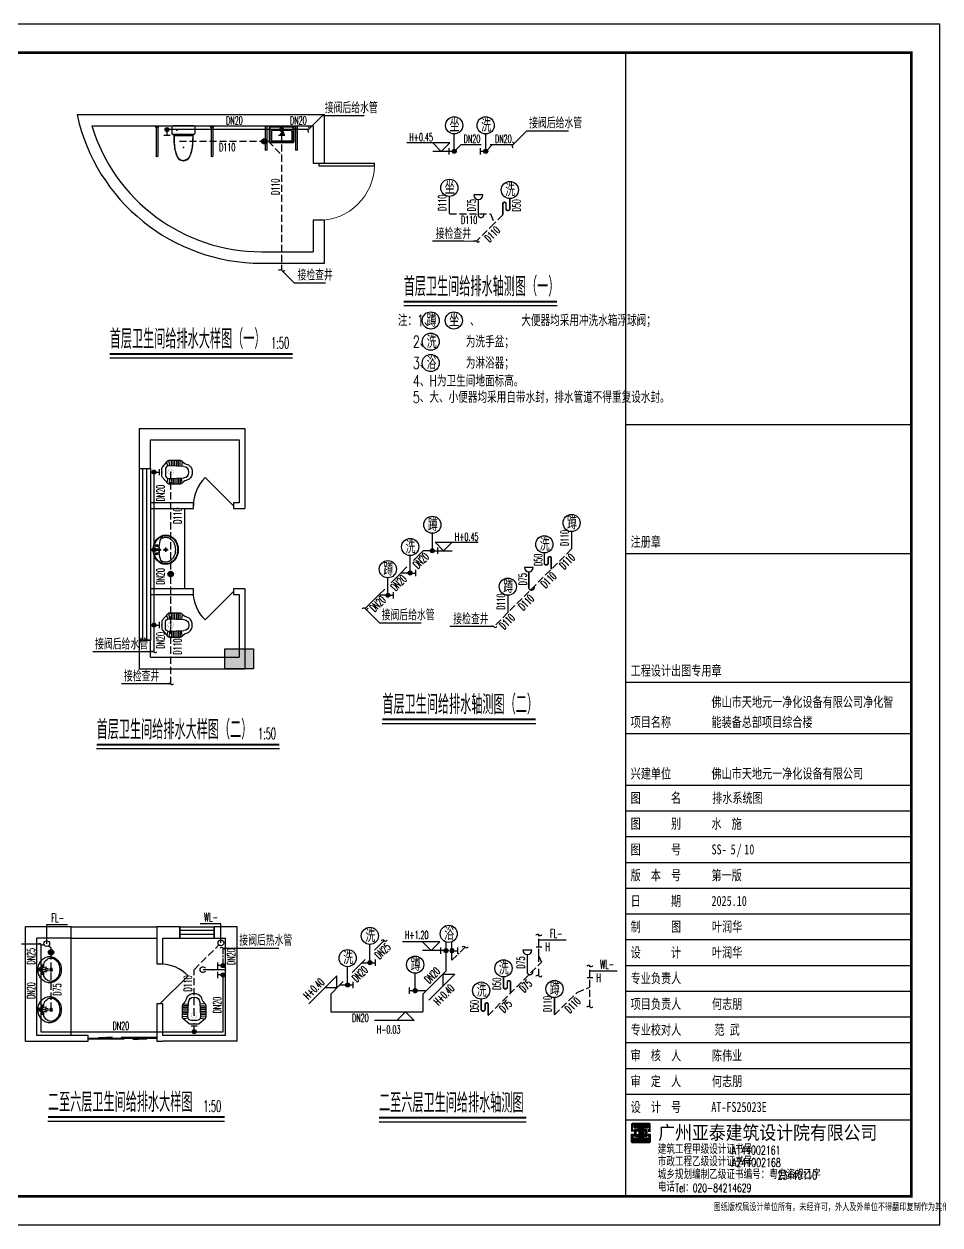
# Model space of a CAD drawing. Extents: x -1254782 to -617813, y -619975 to -323764.
# Drawn here: x -1004768 to -988756, y -395614 to -374614 of the extents above; entities that cross this region are included whole.
import ezdxf
from ezdxf.enums import TextEntityAlignment as Align

# ---------------------------------------------------------------- set-up
doc = ezdxf.new("R2010")
doc.units = 0
doc.header["$LTSCALE"] = 1000
doc.header["$MEASUREMENT"] = 0
doc.linetypes.add('CENTER', pattern=[2, 1.25, -0.25, 0.25, -0.25])
doc.linetypes.add('DASH', pattern=[0.35, 0.25, -0.1])
for name, color, linetype in [('2', 2, 'Continuous'), ('4', 4, 'Continuous'), ('9', 9, 'Continuous'), ('A_EQPM_TACC(洁具)', 8, 'Continuous'), ('A_HDWR(配件)', 1, 'Continuous'), ('DIM_ELEV', 3, 'Continuous'), ('DIM_SYMB', 3, 'Continuous'), ('EQUIP_地漏', 7, 'Continuous'), ('K+T', 252, 'Continuous'), ('LVTRY', 8, 'Continuous'), ('PIPE-废水', 5, 'DASH'), ('PIPE-污水', 5, 'DASH'), ('PIPE-给水', 1, 'Continuous'), ('PUB_TITLE', 4, 'Continuous'), ('S', 2, 'Continuous'), ('STAIR', 2, 'Continuous'), ('TWT_LEAD', 3, 'Continuous'), ('TWT_TEXT', 7, 'Continuous'), ('VALVE_给水', 7, 'Continuous'), ('VPIPE-废水', 5, 'DASH'), ('VPIPE-污水', 5, 'DASH'), ('WALL', 7, 'Continuous'), ('WINDOW', 4, 'Continuous'), ('框', 130, 'Continuous')]:
    doc.layers.add(name, color=color, linetype=linetype)
doc.styles.add('-宋体', font='simsun_0.shx', dxfattribs={"width": 0.8})
doc.styles.add('_TCH_DIM', font='SIMPLEX.shx', dxfattribs={"width": 0.8, "bigfont": 'GBCBIG.shx'})
doc.styles.add('TBC', font='simhei_0.shx', dxfattribs={"width": 0.9})
doc.styles.add('天正', font='SIMPLEX.shx', dxfattribs={"width": 0.7, "bigfont": 'HZTXT.shx'})

# ---------------------------------------------------------------- blocks, each defined once
blk = doc.blocks.new('saadbadb')
h = blk.add_hatch(color=256)
h.dxf.hatch_style = 1
h.paths.add_polyline_path([(-222370, -64738), (-221870, -64738), (-221870, -65088), (-222370, -65088)])
at = {"layer": 'WALL'}
blk.add_lwpolyline([(-222370, -64738), (-221870, -64738), (-221870, -65088), (-222370, -65088)], close=True, dxfattribs=at)
blk = doc.blocks.new('$TCHSYS$WIN2D')
for p, q in [((-0.5, 0.5), (0.5, 0.5)), ((-0.5, 0.5), (-0.5, -0.5)), ((0.5, 0.5), (0.5, -0.5)), ((0.5, 0.1667), (-0.5, 0.1667)), ((0.5, -0.1667), (-0.5, -0.1667)), ((-0.5, -0.5), (0.5, -0.5))]:
    blk.add_line(p, q)
blk = doc.blocks.new('$DorLib2D$00000114')
at = {"color": 0}
blk.add_line((0.5, 0), (-0.207, 0.707), dxfattribs=at)
blk.add_arc((0.5, 0), 1, 135, 180, dxfattribs=at)
blk = doc.blocks.new('$lvtry$00000173')
at = {"color": 0}
for p, q in [((-11, -125, 0), (-16, -50, 0)), ((2, -177, 0), (2, -260, 0)), ((12, -125, 0), (16, -50, 0)), ((-35, -219, 0), (40, -219, 0))]:
    blk.add_line(p, q, dxfattribs=at)
for centre, radius in [((-69, -62, 0), 20.6), ((-69, -62, 0), 15.6), ((2, -219, 0), 23.4), ((0, -50, 0), 15.8), ((72, -62, 0), 20.6), ((72, -62, 0), 15.6)]:
    blk.add_circle(centre, radius, dxfattribs=at)
blk.add_arc((1, -117, 0), 13.9, 215.486, 324.514, dxfattribs=at)
blk.add_ellipse((2, -219, 0), major_axis=(-259, 0), ratio=0.848663, dxfattribs=at)
for start_param, end_param in [(4.764585, 5.931457), (3.493317, 4.671733)]:
    blk.add_ellipse((2, -215, 0), major_axis=(-259, 0), ratio=0.459125, start_param=start_param, end_param=end_param, dxfattribs=at)
for points, knots in [([(-247, -219, 0), (-247, -226, 0), (-247, -233, 0), (-245, -253, 0), (-242, -264, 0), (-234, -288, 0), (-229, -299, 0), (-216, -321, 0), (-209, -331, 0), (-192, -351, 0), (-183, -360, 0), (-162, -377, 0), (-151, -385, 0), (-127, -399, 0), (-115, -405, 0), (-88, -415, 0), (-75, -419, 0), (-47, -425, 0), (-32, -427, 0), (-4, -429, 0), (11, -429, 0), (40, -426, 0), (54, -424, 0), (82, -418, 0), (96, -413, 0), (122, -403, 0), (134, -397, 0), (158, -383, 0), (169, -375, 0), (189, -357, 0), (198, -348, 0), (215, -328, 0), (222, -318, 0), (234, -296, 0), (239, -284, 0), (246, -261, 0), (248, -249, 0), (251, -225, 0), (251, -213, 0), (249, -189, 0), (246, -177, 0), (239, -154, 0), (234, -143, 0), (222, -121, 0), (215, -110, 0), (199, -90, 0), (190, -81, 0), (170, -63, 0), (159, -55, 0), (135, -41, 0), (123, -35, 0), (97, -24, 0), (83, -20, 0), (55, -13, 0), (41, -11, 0), (12, -9, 0), (-3, -9, 0), (-31, -10, 0), (-46, -12, 0), (-74, -18, 0), (-87, -22, 0), (-114, -32, 0), (-126, -38, 0), (-150, -52, 0), (-162, -60, 0), (-182, -77, 0), (-192, -86, 0), (-209, -106, 0), (-216, -116, 0), (-228, -138, 0), (-234, -149, 0), (-242, -172, 0), (-244, -184, 0), (-247, -204, 0), (-247, -211, 0), (-247, -219, 0)], [0, 0, 0, 0, 0.105369, 0.105369, 0.278747, 0.278747, 0.452125, 0.452125, 0.625504, 0.625504, 0.798882, 0.798882, 0.97226, 0.97226, 1.145639, 1.145639, 1.319017, 1.319017, 1.492395, 1.492395, 1.665774, 1.665774, 1.839152, 1.839152, 2.01253, 2.01253, 2.185909, 2.185909, 2.359287, 2.359287, 2.532665, 2.532665, 2.706044, 2.706044, 2.879422, 2.879422, 3.0528, 3.0528, 3.226179, 3.226179, 3.399557, 3.399557, 3.572935, 3.572935, 3.746313, 3.746313, 3.919692, 3.919692, 4.09307, 4.09307, 4.266448, 4.266448, 4.439827, 4.439827, 4.613205, 4.613205, 4.786583, 4.786583, 4.959962, 4.959962, 5.13334, 5.13334, 5.306718, 5.306718, 5.480097, 5.480097, 5.653475, 5.653475, 5.826853, 5.826853, 6.000232, 6.000232, 6.17361, 6.17361, 6.283185, 6.283185, 6.283185, 6.283185]), ([(-184, -131, 0), (-185, -133, 0), (-186, -135, 0), (-191, -143, 0), (-195, -149, 0), (-201, -161, 0), (-203, -168, 0), (-207, -180, 0), (-209, -187, 0), (-211, -199, 0), (-212, -205, 0), (-212, -214, 0), (-212, -216, 0), (-212, -219, 0), (-212, -225, 0), (-212, -232, 0), (-210, -246, 0), (-208, -254, 0), (-204, -266, 0), (-202, -272, 0), (-198, -281, 0), (-196, -286, 0), (-189, -298, 0), (-185, -304, 0), (-176, -316, 0), (-171, -322, 0), (-161, -332, 0), (-156, -337, 0), (-143, -347, 0), (-135, -353, 0), (-121, -362, 0), (-116, -365, 0), (-105, -370, 0), (-100, -373, 0), (-88, -378, 0), (-82, -380, 0), (-69, -384, 0), (-63, -386, 0), (-47, -389, 0), (-38, -391, 0), (-21, -393, 0), (-12, -393, 0), (7, -394, 0), (16, -393, 0), (34, -392, 0), (43, -390, 0), (59, -387, 0), (67, -385, 0), (83, -380, 0), (91, -378, 0), (106, -372, 0), (113, -368, 0), (127, -361, 0), (133, -357, 0), (146, -348, 0), (152, -343, 0), (163, -333, 0), (169, -328, 0), (178, -317, 0), (183, -312, 0), (190, -301, 0), (194, -296, 0), (200, -284, 0), (204, -277, 0), (209, -264, 0), (210, -258, 0), (213, -246, 0), (214, -241, 0), (216, -227, 0), (216, -219, 0), (215, -206, 0), (214, -200, 0), (213, -189, 0), (211, -183, 0), (206, -167, 0), (202, -156, 0), (193, -141, 0), (190, -136, 0), (187, -131, 0)], [5.740897, 5.740897, 5.740897, 5.740897, 5.780874, 5.780874, 5.896829, 5.896829, 6.012784, 6.012784, 6.128739, 6.128739, 6.240697, 6.240697, 6.283185, 6.283185, 6.283185, 6.399826, 6.399826, 6.5409, 6.5409, 6.634, 6.634, 6.7271, 6.7271, 6.852188, 6.852188, 6.977276, 6.977276, 7.077377, 7.077377, 7.229977, 7.229977, 7.317389, 7.317389, 7.404801, 7.404801, 7.497094, 7.497094, 7.589386, 7.589386, 7.712334, 7.712334, 7.835281, 7.835281, 7.958228, 7.958228, 8.081175, 8.081175, 8.194983, 8.194983, 8.30879, 8.30879, 8.422598, 8.422598, 8.537599, 8.537599, 8.6526, 8.6526, 8.767602, 8.767602, 8.884432, 8.884432, 8.982435, 8.982435, 9.119467, 9.119467, 9.224191, 9.224191, 9.328914, 9.328914, 9.470087, 9.470087, 9.571187, 9.571187, 9.672288, 9.672288, 9.874489, 9.874489, 9.967059, 9.967059, 9.967059, 9.967059])]:
    blk.add_open_spline(points, degree=3, knots=knots, dxfattribs=at)
for p in [(1, -50), (2, -219, 0)]:
    blk.add_point(p, dxfattribs=at)
blk = doc.blocks.new('$lvtry$00000203')
at = {"color": 0}
for p, q in [((-109, -134, 0), (-210, -128, 0)), ((-107, -166, 0), (-210, -166, 0)), ((-106, -197, 0), (-210, -197, 0)), ((-106, -103, 0), (-182, -88, 0)), ((-109, -124, 0), (-97, -382, 0)), ((48, -60, 0), (-48, -60, 0)), ((97, -382, 0), (109, -124, 0)), ((106, -103, 0), (182, -88, 0)), ((106, -197, 0), (210, -197, 0)), ((107, -166, 0), (210, -166, 0)), ((109, -134, 0), (210, -128, 0)), ((-104, -227, 0), (-210, -227, 0)), ((-103, -258, 0), (-210, -258, 0)), ((-101, -289, 0), (-210, -289, 0)), ((-100, -320, 0), (-210, -320, 0)), ((-191, -354, 0), (-99, -345, 0)), ((191, -354, 0), (99, -345, 0)), ((100, -320, 0), (210, -320, 0)), ((101, -289, 0), (210, -289, 0)), ((103, -258, 0), (210, -258, 0)), ((104, -227, 0), (210, -227, 0)), ((-4, -470, 0), (4, -470, 0))]:
    blk.add_line(p, q, dxfattribs=at)
at = {"color": 0, "elevation": 0}
blk.add_lwpolyline([(184, -360, 0.139709), (135, -448, -0.12003), (120, -477, -0.218108), (4, -530), (-4, -530, -0.218108), (-120, -477, -0.12003), (-135, -448, 0.139709), (-184, -360, 0.046574), (-191, -354, -0.248797), (-210, -318), (-210, -128, -0.218491), (-198, -101), (-90, -9, -0.179479), (-67, 0), (67, 0, -0.179479), (90, -9), (198, -101, -0.218491), (210, -128), (210, -318, -0.248797), (191, -354, 0.046574)], format="xyb", close=True, dxfattribs=at)
at = {"color": 0, "const_width": 3, "elevation": 0}
blk.add_lwpolyline([(49, -153, 1), (-49, -153, 1)], format="xyb", close=True, dxfattribs=at)
at = {"color": 0}
for centre, radius, start, end in [((-48, -121, 0), 61, 90, 182.693), ((48, -121, 0), 61, 357.307, 90), ((-4, -377, 0), 92.8, 182.693, 270), ((4, -377, 0), 92.8, 270, 357.307)]:
    blk.add_arc(centre, radius, start, end, dxfattribs=at)
for p in [(0, 0), (0, -153, 0)]:
    blk.add_point(p, dxfattribs=at)
blk = doc.blocks.new('A$C06EC2F56')
at = {"layer": 'K+T'}
blk.add_line((800, 1400), (800, 2800), dxfattribs=at)
at = {"layer": 'WALL'}
for p, q in [((0, 4200), (0, 3500)), ((0, 4200), (1850, 4200)), ((1850, 4200), (1850, 2800)), ((200, 3500), (200, 4000)), ((200, 4000), (1750, 4000)), ((1750, 4000), (1750, 2900)), ((0, 3500), (200, 3500)), ((950, 2900), (200, 2900)), ((200, 2900), (200, 2800)), ((200, 2800), (950, 2800)), ((950, 2800), (950, 2900)), ((1750, 2900), (1650, 2900)), ((1650, 2900), (1650, 2800)), ((1650, 2800), (1850, 2800)), ((950, 1400), (200, 1400)), ((200, 1400), (200, 1300)), ((200, 1300), (950, 1300)), ((950, 1300), (950, 1400)), ((1850, 1400), (1650, 1400)), ((1650, 1400), (1650, 1300)), ((1650, 1300), (1750, 1300)), ((1750, 1300), (1750, 200)), ((1850, 1400), (1850, 0)), ((200, 500), (0, 500)), ((0, 500), (0, 0)), ((200, 200), (200, 500)), ((0, 0), (1850, 0)), ((200, 200), (1750, 200))]:
    blk.add_line(p, q, dxfattribs=at)
blk.add_blockref('saadbadb', (223870, 65088))
at = {"layer": 'K+T', "rotation": 90}
blk.add_blockref('$lvtry$00000173', (247, 2080), dxfattribs=at)
at = {"layer": 'LVTRY', "rotation": 90}
blk.add_blockref('$lvtry$00000203', (400, 3437), dxfattribs=at)
at = {"layer": 'LVTRY', "yscale": -1, "rotation": 270}
blk.add_blockref('$lvtry$00000203', (400, 763), dxfattribs=at)
at = {"layer": 'WINDOW', "xscale": 3000, "yscale": -200, "zscale": 3000, "rotation": 270}
blk.add_blockref('$TCHSYS$WIN2D', (100, 2000), dxfattribs=at)
at = {"layer": 'WINDOW', "xscale": 700, "zscale": 700}
for p, yscale in [((1300, 2850), 700), ((1300, 1350), -700)]:
    blk.add_blockref('$DorLib2D$00000114', p, dxfattribs=dict(at, yscale=yscale))
blk = doc.blocks.new('$lvtry$00000208')
at = {"color": 0, "ltscale": 100}
for p, q in [((200, -165, 0), (-200, -165, 0)), ((185, -192, 0), (-185, -192, 0))]:
    blk.add_line(p, q, dxfattribs=at)
at = {"elevation": 0}
blk.add_lwpolyline([(186, -199, -0.296302), (200, -165, 0.414214), (225, -140), (225, -25, 0.414214), (200, 0), (-200, 0, 0.414214), (-225, -25), (-225, -140, 0.413282), (-200, -165, -0.238932), (-185, -192), (-186, -208), (-186, -232), (-185, -282), (-184, -322), (-182, -348), (-180, -374), (-176, -409), (-172, -439), (-168, -459), (-163, -482), (-147, -538), (-129, -583, 0.10752), (-88, -643, 0.100512), (-43, -668), (0, -680), (35, -671), (67, -658), (94, -637), (115, -610), (132, -576), (145, -543), (159, -496), (177, -405), (179, -383), (182, -346), (185, -285)], format="xyb", close=True, dxfattribs=at)
blk.add_lwpolyline([(186, -202), (186, -199)], dxfattribs=at)
at = {"color": 0, "ltscale": 100}
for points in [[(-181, -191, 0), (-181, -230, 0), (-181, -261, 0), (-179, -322, 0), (-177, -353, 0), (-171, -414, 0), (-166, -444, 0), (-156, -490, 0), (-152, -505, 0), (-145, -528, 0), (-143, -535, 0), (-139, -546, 0), (-137, -550, 0), (-135, -558, 0), (-133, -562, 0), (-129, -573, 0), (-125, -580, 0), (-118, -594, 0), (-115, -601, 0), (-106, -614, 0), (-102, -620, 0), (-93, -632, 0), (-87, -637, 0), (-79, -644, 0), (-76, -646, 0), (-71, -650, 0), (-67, -652, 0), (-61, -655, 0), (-58, -657, 0), (-51, -660, 0), (-48, -661, 0), (-37, -665, 0), (-30, -667, 0), (-14, -671, 0), (-7, -673, 0), (1, -675, 0)], [(181, -191, 0), (181, -230, 0), (181, -261, 0), (179, -322, 0), (177, -353, 0), (171, -414, 0), (166, -444, 0), (156, -490, 0), (152, -505, 0), (145, -528, 0), (143, -535, 0), (139, -546, 0), (137, -550, 0), (135, -558, 0), (133, -562, 0), (129, -573, 0), (125, -580, 0), (118, -594, 0), (115, -601, 0), (106, -614, 0), (102, -620, 0), (93, -632, 0), (87, -637, 0), (79, -644, 0), (76, -646, 0), (71, -650, 0), (67, -652, 0), (61, -655, 0), (58, -657, 0), (51, -660, 0), (48, -661, 0), (37, -665, 0), (30, -667, 0), (14, -671, 0), (7, -673, 0), (-1, -675, 0)]]:
    blk.add_open_spline(points, degree=3, knots=[0, 0, 0, 0, 92.762674, 92.762674, 185.525347, 185.525347, 278.288021, 278.288021, 324.669358, 324.669358, 347.860026, 347.860026, 359.45536, 359.45536, 371.050694, 371.050694, 394.241363, 394.241363, 417.432031, 417.432031, 440.6227, 440.6227, 463.813368, 463.813368, 475.408702, 475.408702, 487.004036, 487.004036, 498.599371, 498.599371, 510.194705, 510.194705, 533.385373, 533.385373, 556.576042, 556.576042, 556.576042, 556.576042], dxfattribs=at)
at = {"color": 0}
for p in [(-129, -83, 0), (-1, -421, 0)]:
    blk.add_point(p, dxfattribs=at)
blk = doc.blocks.new('A$C28C46A41')
at = {"layer": 'A_EQPM_TACC(洁具)'}
for p, q in [((17, -25), (523, -25)), ((17, -55), (523, -55)), ((17, -988), (523, -988)), ((17, -1018), (523, -1018))]:
    blk.add_line(p, q, dxfattribs=at)
for points in [[(0, -8), (17, -8), (17, -72), (0, -72)], [(0, -970), (17, -970), (17, -1035), (0, -1035)]]:
    blk.add_lwpolyline(points, dxfattribs=at)
for centre in [(523, -40), (523, -1003)]:
    blk.add_arc(centre, 15, 270, 90.0004, dxfattribs=at)
at = {"layer": 'A_EQPM_TACC(洁具)', "xscale": -0.9000000000000001, "yscale": 0.9000000000000001, "zscale": 0.9000000000000005, "rotation": 90}
blk.add_blockref('$lvtry$00000208', (0, -502, 0), dxfattribs=at)
blk = doc.blocks.new('wsac')
at = {"layer": 'A_EQPM_TACC(洁具)'}
for p, q in [((3654750, 3565872), (3654750, 3565719)), ((3654908, 3565888), (3654767, 3565888)), ((3654915, 3565916), (3654905, 3565877)), ((3654917, 3565874), (3654905, 3565877)), ((3654915, 3565916), (3654928, 3565912)), ((3654928, 3565912), (3654917, 3565874)), ((3654930, 3565888), (3654921, 3565888)), ((3654926, 3565900), (3654962, 3565806)), ((3654938, 3565905), (3654975, 3565811)), ((3655091, 3565888), (3654945, 3565888)), ((3654975, 3565811), (3654962, 3565806)), ((3655107, 3565872), (3655107, 3565719)), ((3655091, 3565703), (3654767, 3565703))]:
    blk.add_line(p, q, dxfattribs=at)
for points in [[(3654731, 3565968), (3655125, 3565968, -0.414214), (3655141, 3565952), (3655141, 3565688, -0.414214), (3655125, 3565672), (3654731, 3565672, -0.414214), (3654715, 3565688), (3654715, 3565952, -0.414214)], [(3654730, 3565701), (3654730, 3565939, -0.414214), (3654747, 3565955), (3655111, 3565955, -0.414214), (3655127, 3565939), (3655127, 3565701, -0.414214), (3655111, 3565685), (3654747, 3565685, -0.414214)]]:
    blk.add_lwpolyline(points, format="xyb", close=True, dxfattribs=at)
for radius in [19.6, 15.6]:
    blk.add_circle((3654929, 3565819), radius, dxfattribs=at)
for centre, radius, start, end in [((3654767, 3565872), 16.4, 90, 180), ((3654928, 3565912), 12.9, 254.4287, 164.4287), ((3655091, 3565872), 16.4, 0, 90), ((3654767, 3565719), 16.4, 180, 270), ((3655091, 3565719), 16.4, 270, 0)]:
    blk.add_arc(centre, radius, start, end, dxfattribs=at)
for p in [(3654928, 3565912), (3654929, 3565819)]:
    blk.add_point(p, dxfattribs=at)
blk = doc.blocks.new('A$C4E285741')
at = {"layer": 'A_EQPM_TACC(洁具)'}
for points in [[(0, 837), (414, 837)], [(414, 803), (0, 803)], [(0, 307), (414, 307)], [(414, 274), (0, 274)]]:
    blk.add_lwpolyline(points, dxfattribs=at)
for centre in [(413, 820), (413, 291)]:
    blk.add_arc(centre, 16.7, 271.7291, 88.2709, dxfattribs=at)
at = {"layer": 'A_HDWR(配件)', "xscale": -1, "rotation": 90}
blk.add_blockref('wsac', (3565968, 3655479), dxfattribs=at)
blk = doc.blocks.new('$DorLib2D$00000001')
for p, q in [((0.45, 0.975), (0.5, 0.975)), ((0.45, 0), (0.45, 0.975)), ((0.5, 0), (0.5, 0.975)), ((0.5, 0), (0.45, 0))]:
    blk.add_line(p, q)
at = {"lineweight": 13}
blk.add_arc((0.475, 0), 0.975, 91.4693, 180, dxfattribs=at)
blk = doc.blocks.new('A$C5A445E48')
at = {"layer": 'WALL'}
for p, q in [((0, 2600), (4325, 2600)), ((4325, 1750), (4325, 2600)), ((258, 2400), (4125, 2400)), ((4125, 2400), (4125, 1750)), ((4125, 1750), (4325, 1750)), ((4325, 750), (4125, 750)), ((4125, 750), (4125, 200)), ((4325, 0), (4325, 750)), ((3225, 200), (4125, 200)), ((3225, 0), (4325, 0))]:
    blk.add_line(p, q, dxfattribs=at)
for radius, start in [(3300, 192.2467), (3100, 196.8773)]:
    blk.add_arc((3225, 3300), radius, start, 270, dxfattribs=at)
at = {"layer": 'A_EQPM_TACC(洁具)', "xscale": -1, "rotation": 90}
for name, p in [('A$C28C46A41', (1358, 2400)), ('A$C4E285741', (4126, 2400))]:
    blk.add_blockref(name, p, dxfattribs=at)
at = {"layer": 'WINDOW', "xscale": 1000, "yscale": -1000, "zscale": 1000, "rotation": 90}
blk.add_blockref('$DorLib2D$00000001', (4225, 1250), dxfattribs=at)
blk = doc.blocks.new('$lvtry$00000168')
at = {"color": 0}
blk.add_line((0, 0), (0, -395), dxfattribs=at)
blk.add_arc((0, -395), 50, 121.0332, 58.9668, dxfattribs=at)
for p in [(0, 0), (0, -223)]:
    blk.add_point(p, dxfattribs=at)
blk = doc.blocks.new('$lvtry$00000179')
at = {"color": 0, "linetype": 'ByBlock'}
for p, q in [((-32, -102), (-92, -102)), ((-13, -178), (-40, -70)), ((35, -64), (-35, -64)), ((13, -178), (-13, -178)), ((40, -70), (13, -178)), ((92, -102), (32, -102))]:
    blk.add_line(p, q, dxfattribs=at)
blk.add_lwpolyline([(0, -406, 0.088425), (89, -391, 0.093738), (162, -347, 0.102376), (212, -280, 0.10945), (229, -203, 0.109452), (212, -127, 0.102376), (162, -60, 0.093738), (89, -16, 0.088423), (0, 0, 0.088427), (-89, -16, 0.093738), (-162, -60, 0.102376), (-212, -127, 0.109452), (-229, -203, 0.109451), (-212, -280, 0.102376), (-162, -347, 0.093738), (-89, -391, 0.088425)], format="xyb", close=True, dxfattribs=at)
for centre, radius in [((-64, -76), 20.4), ((-64, -76), 15.4), ((0, -229), 25.4), ((63, -76), 20.4), ((63, -76), 15.4)]:
    blk.add_circle(centre, radius, dxfattribs=at)
for centre, radius, start, end in [((-88, -229), 116, 151.0888, 180), ((-45, -252), 164, 126.8699, 151.0888), ((-18, -288), 210, 123.9045, 126.8699), ((-92, -178), 76.2, 90, 123.9045), ((-35, -68), 5, 90, 194.0362), ((35, -68), 5, 345.9638, 90), ((92, -178), 76.2, 57.7402, 90), ((45, -252), 164, 28.9112, 57.7402), ((88, -229), 116, 0, 28.9112), ((-88, -229), 116, 180, 208.9112), ((-45, -205), 164, 208.9112, 233.1301), ((-18, -169), 210, 233.1301, 252.7421), ((0, -111), 270, 252.7421, 270), ((0, -111), 270, 270, 287.2579), ((18, -169), 210, 287.2579, 306.8699), ((45, -205), 164, 306.8699, 331.0888), ((88, -229), 116, 331.0888, 0)]:
    blk.add_arc(centre, radius, start, end, dxfattribs=at)
at = {"color": 0}
for p in [(0, -76), (0, -229)]:
    blk.add_point(p, dxfattribs=at)
blk = doc.blocks.new('$WINLIB2D$00000001')
at = {"color": 0}
for points in [[(-0.5, 0.5), (-0.5, -0.5)], [(-0.5, 0.5), (0.5, 0.5)], [(0.5, -0.5), (0.5, 0.5)], [(0.5, 0.167), (-0.5, 0.167)], [(0.5, -0.167), (-0.5, -0.167)], [(-0.5, -0.5), (0.5, -0.5)]]:
    blk.add_lwpolyline(points, dxfattribs=at)
blk = doc.blocks.new('$DorLib2D$00000131')
at = {"color": 0, "linetype": 'Continuous'}
for p, q in [((0.15, 0.125), (0.232, 0.197)), ((0.232, 0.197), (0.232, 0.125)), ((-0.5, 0.125), (-0.5, 0)), ((0.019, 0.125), (-0.5, 0.125)), ((-0.5, 0), (0.019, 0)), ((-0.024, 0), (0.5, 0)), ((-0.024, -0.125), (-0.024, 0)), ((0.019, 0), (0.019, 0.125)), ((0.35, 0.125), (0.15, 0.125)), ((0.5, 0), (0.5, -0.125)), ((-0.35, -0.125), (-0.15, -0.125)), ((-0.232, -0.197), (-0.232, -0.125)), ((-0.15, -0.125), (-0.232, -0.197)), ((0.5, -0.125), (-0.024, -0.125))]:
    blk.add_line(p, q, dxfattribs=at)
blk = doc.blocks.new('A$C6F1E2182')
at = {"layer": 'LVTRY'}
blk.add_line((800, 100), (800, 1800), dxfattribs=at)
at = {"layer": 'WALL'}
for p, q in [((0, 0), (0, 2000)), ((800, 2000), (0, 2000)), ((800, 2000), (2300, 2000)), ((800, 1800), (800, 2000)), ((2700, 2000), (2300, 2000)), ((2300, 2000), (2300, 1350)), ((2700, 1800), (2700, 2000)), ((3700, 2000), (3300, 2000)), ((3300, 2000), (3300, 1800)), ((3700, 0), (3700, 2000)), ((200, 100), (200, 1800)), ((800, 1800), (200, 1800)), ((800, 1800), (2300, 1800)), ((2400, 1800), (2700, 1800)), ((2400, 1350), (2400, 1800)), ((3300, 1800), (3500, 1800)), ((3500, 100), (3500, 1800)), ((2300, 1350), (2400, 1350)), ((2400, 650), (2300, 650)), ((2300, 650), (2300, 100)), ((2400, 100), (2400, 650)), ((0, 0), (1100, 0)), ((1100, 100), (200, 100)), ((1100, 0), (1100, 100)), ((2300, 100), (2300, 0)), ((2300, 0), (2400, 0)), ((3500, 100), (2400, 100)), ((3700, 0), (2400, 0))]:
    blk.add_line(p, q, dxfattribs=at)
at = {"layer": 'LVTRY', "xscale": -1}
for name, p, rotation in [('$lvtry$00000179', (220, 1250), 90), ('$lvtry$00000168', (3500, 1250), 270), ('$lvtry$00000179', (220, 550), 90), ('$lvtry$00000203', (2950, 300), 180)]:
    blk.add_blockref(name, p, dxfattribs=dict(at, rotation=rotation))
at = {"layer": 'WINDOW'}
for name, p, xscale, yscale, zscale, rotation in [('$WINLIB2D$00000001', (3000, 1900), -600, -200, -600, 180), ('$DorLib2D$00000114', (2350, 1000), -700, -700, -700, 90), ('$DorLib2D$00000131', (1700, 50), -1200, 100, -1200, 180)]:
    blk.add_blockref(name, p, dxfattribs=dict(at, xscale=xscale, yscale=yscale, zscale=zscale, rotation=rotation))
blk = doc.blocks.new('$TWTSYS$00000247')
at = {"elevation": 0}
blk.add_lwpolyline([(7, -101, -0.575183), (0, 0, 0.604745), (-11, 101, 16.924828)], format="xyb", dxfattribs=at)
blk = doc.blocks.new('A$C6B0418ED')
blk.add_line((173, 87), (0, 87))
blk.add_arc((87, 87), 86.7, 180, 0)
blk = doc.blocks.new('A$C17493E92')
at = {"layer": '2', "const_width": 28.2}
blk.add_lwpolyline([(14, 285), (14, 109, 1.048718), (81, 112), (81, 192, -1), (136, 192), (136, 0)], format="xyb", dxfattribs=at)
blk = doc.blocks.new('A$C29A34EED')
at = {"layer": '框'}
for p, q in [((0, 461), (0, 14461)), ((0, 14461), (2000, 14461)), ((500, 461), (500, 14461)), ((1000, 461), (1000, 14461)), ((1500, 461), (1500, 14461)), ((2000, 461), (2000, 14461)), ((2000, 12961), (0, 12961)), ((2000, 10961), (0, 10961)), ((2000, 9005), (0, 9005)), ((2000, 7461), (0, 7461)), ((2000, 5961), (0, 5961)), ((2000, 3961), (0, 3961)), ((2000, 2005), (0, 2005)), ((2000, 461), (0, 461))]:
    blk.add_line(p, q, dxfattribs=at)
at = {"layer": '框', "style": '_TCH_DIM', "width": 0.8}
for s, p in [('日 期', (462, 13120)), ('签  名', (466, 11253)), ('实  名', (466, 9253)), ('工艺机械', (1953, 7486)), ('专 业', (472, 7613)), ('电 气', (957, 7555)), ('空 调', (1460, 7573)), ('日 期', (462, 6120)), ('签  名', (466, 4253)), ('实  名', (466, 2253)), ('专 业', (480, 613)), ('建 筑', (967, 607)), ('结 构', (1470, 612)), ('给排水', (1970, 645)), ('会', (470, 12)), ('签', (1174, -12))]:
    blk.add_text(s, height=450, rotation=90, dxfattribs=at).set_placement(p)
blk = doc.blocks.new('A$C54597E38')
at = {"layer": '9'}
h = blk.add_hatch(dxfattribs=at)
h.set_pattern_fill('ANSI31', color=256, scale=70.630202, angle=135, style=0)
h.set_pattern_definition([(180, (-153496.256, -56662.455), (-2e-15, -8.82877527), [])])
edge = h.paths.add_edge_path()
edge.add_line((99, 458), (99, 400))
edge.add_line((99, 400), (0, 400))
edge.add_line((0, 400), (0, 620))
edge.add_arc((64, 620), 63.6, 90, 180, ccw=False)
edge.add_line((64, 683), (622, 683))
edge.add_arc((622, 620), 63.6, 0, 90, ccw=False)
edge.add_line((685, 620), (685, 396))
edge.add_line((685, 396), (594, 396))
edge.add_line((594, 396), (594, 463))
edge.add_line((594, 463), (614, 463))
edge.add_line((614, 463), (624, 463))
edge.add_line((624, 463), (624, 613))
edge.add_line((624, 613), (68, 613))
edge.add_line((68, 613), (68, 458))
edge.add_line((68, 458), (99, 458))
h.paths.add_polyline_path([(369, 293), (369, 582), (586, 582), (586, 519), (436, 519), (436, 458), (557, 458), (557, 225), (431, 225), (431, 166), (588, 166), (588, 112), (370, 112), (370, 226), (321, 226), (321, 112), (103, 112), (103, 166), (260, 166), (260, 225), (133, 225), (133, 458), (255, 458), (255, 519), (104, 519), (104, 582), (321, 582), (321, 293)])
h.paths.add_polyline_path([(196, 399), (265, 399), (265, 289), (196, 289)], flags=16)
h.paths.add_polyline_path([(494, 399), (425, 399), (425, 289), (494, 289)], flags=16)
edge = h.paths.add_edge_path()
edge.add_line((99, 225), (99, 283))
edge.add_line((99, 283), (0, 283))
edge.add_line((0, 283), (0, 64))
edge.add_arc((64, 64), 63.6, 180, 270)
edge.add_line((64, 0), (622, 0))
edge.add_arc((622, 64), 63.6, 270, 360)
edge.add_line((685, 64), (685, 287))
edge.add_line((685, 287), (594, 287))
edge.add_line((594, 287), (594, 220))
edge.add_line((594, 220), (614, 220))
edge.add_line((614, 220), (624, 220))
edge.add_line((624, 220), (624, 71))
edge.add_line((624, 71), (68, 71))
edge.add_line((68, 71), (68, 225))
edge.add_line((68, 225), (99, 225))
blk.add_lwpolyline([(369, 293), (369, 293), (369, 582), (586, 582), (586, 519), (436, 519), (436, 458), (557, 458), (557, 225), (431, 225), (431, 166), (588, 166), (588, 112), (370, 112), (370, 226), (321, 226), (321, 112), (103, 112), (103, 166), (260, 166), (260, 225), (133, 225), (133, 458), (255, 458), (255, 519), (104, 519), (104, 582), (321, 582), (321, 293), (369, 293)], dxfattribs=at)
blk.add_lwpolyline([(99, 225), (99, 283), (0, 283), (0, 64, 0.414214), (64, 0), (622, 0, 0.414214), (685, 64), (685, 287), (594, 287), (594, 220), (614, 220), (624, 220), (624, 71), (68, 71), (68, 225)], format="xyb", close=True, dxfattribs=at)
blk.add_lwpolyline([(494, 399), (425, 399), (425, 289), (494, 289)], close=True, dxfattribs=at)
blk = doc.blocks.new('框')
at = {"layer": '4'}
for p, q in [((-296744, 162730), (-296744, 136314)), ((-286744, 162730), (-286744, 136314))]:
    blk.add_line(p, q, dxfattribs=at)
at = {"layer": '框'}
for p, q in [((-296744, 176314), (-296744, 136314)), ((-286744, 176314), (-286744, 136314)), ((-296744, 163305), (-286744, 163305)), ((-296744, 158802), (-286744, 158802)), ((-296744, 154299), (-286744, 154299)), ((-296744, 152498), (-286744, 152498)), ((-296744, 150697), (-286744, 150697)), ((-296744, 149796), (-286744, 149796)), ((-296744, 148896), (-286744, 148896)), ((-296744, 147995), (-286744, 147995)), ((-296744, 147095), (-286744, 147095)), ((-296744, 146194), (-286744, 146194)), ((-296744, 145293), (-286744, 145293)), ((-296744, 144393), (-286744, 144393)), ((-296744, 143492), (-286744, 143492)), ((-296744, 142592), (-286744, 142592)), ((-296744, 141691), (-286744, 141691)), ((-296744, 140790), (-286744, 140790)), ((-296744, 139890), (-286744, 139890)), ((-296744, 138989), (-286744, 138989))]:
    blk.add_line(p, q, dxfattribs=at)
at = {"layer": '4'}
blk.add_blockref('A$C54597E38', (-296545, 138194), dxfattribs=at)
at = {"layer": 'TWT_TEXT', "style": 'TBC', "width": 0.9}
blk.add_text('广州亚泰建筑设计院有限公司', height=480, dxfattribs=at).set_placement((-295594, 138303))
at = {"layer": 'TWT_TEXT', "style": '_TCH_DIM'}
for s, height, p in [('建筑工程甲级设计证书号：', 300, (-295611, 137801)), ('市政工程乙级设计证书号：', 300, (-295611, 137369)), ('城乡规划编制乙级证书编号：粤自资规乙字', 300, (-295611, 136920)), ('电话', 300, (-295611, 136486)), ('图纸版权属设计单位所有，未经许可，外人及外单位不得翻印复制作为其他工程之用', 249.73, (-293659, 135803))]:
    blk.add_text(s, height=height, rotation=359.9997, dxfattribs=at).set_placement(p)
at = {"layer": 'TWT_TEXT', "style": '天正', "width": 0.67}
for s, height, p in [('A144002161', 300, (-293024, 137780)), ('A244002168', 300, (-293014, 137347)), ('23440110', 300, (-291419, 136901)), ('Tel：020-84214629', 290, (-295000, 136465))]:
    blk.add_text(s, height=height, rotation=359.9997, dxfattribs=at).set_placement(p)
at = {"layer": '框', "style": '-宋体', "width": 0.74}
for s, p in [('注册章', (-296559, 159033)), ('工程设计出图专用章', (-296559, 154530)), ('佛山市天地元一净化设备有限公司净化智', (-293732, 153432)), ('项目名称', (-296559, 152729)), ('能装备总部项目综合楼', (-293732, 152729)), ('兴建单位', (-296559, 150928)), ('佛山市天地元一净化设备有限公司', (-293732, 150928)), ('图      名', (-296559, 150075)), ('图      别', (-296559, 149174)), ('水  施', (-293732, 149174)), ('图      号', (-296559, 148273)), ('SS-  /', (-293732, 148273)), ('10', (-292587, 148273)), ('版  本  号', (-296559, 147373)), ('第一版', (-293732, 147373)), ('日      期', (-296559, 146472)), ('2025.10', (-293732, 146472)), ('制      图', (-296559, 145572)), ('设      计', (-296559, 144671)), ('专业负责人', (-296559, 143770)), ('项目负责人', (-296559, 142870)), ('专业校对人', (-296559, 141969)), ('审  核  人', (-296559, 141069)), ('审  定  人', (-296559, 140168)), ('设  计  号', (-296559, 139267)), ('AT-FS25023E', (-293740, 139267))]:
    blk.add_text(s, height=350, dxfattribs=at).set_placement(p)
for s, p in [('叶润华', (-293185, 145572)), ('叶润华', (-293185, 144671)), ('何志朋', (-293185, 142870)), ('范 武', (-293185, 141969)), ('陈伟业', (-293185, 141069)), ('何志朋', (-293185, 140168))]:
    blk.add_text(s, height=350, dxfattribs=at).set_placement(p, align=Align.CENTER)
blk = doc.blocks.new('A$C7517252D')
at = {"layer": '4'}
for name, p in [('A$C29A34EED', (0, 26072)), ('框', (344644, -135781))]:
    blk.add_blockref(name, p, dxfattribs=at)
blk = doc.blocks.new('$VALVE$00000497')
for p, q in [((78, 138), (-78, 138)), ((0, 50), (0, 138))]:
    blk.add_line(p, q)
at = {"const_width": 49.6}
blk.add_lwpolyline([(25, 0, 1), (-25, 0, 1)], format="xyb", close=True, dxfattribs=at)
blk.add_circle((0, 0), 50)
blk = doc.blocks.new('$TwtSys$00000141')
for p, q in [((-94, 8), (-10, 92)), ((-94, 8), (-10, 92)), ((-87, -35), (35, 87)), ((-87, -35), (35, 87)), ((-66, -66), (66, 66)), ((-66, -66), (66, 66)), ((-32, -87), (88, 33)), ((-32, -87), (88, 33)), ((11, -92), (92, -11)), ((11, -92), (92, -11))]:
    blk.add_line(p, q)
blk.add_circle((0, 0), 94)
blk.add_circle((0, 0), 94)

msp = doc.modelspace()

# ---------------------------------------------------------------- linework, layer by layer
at = {"layer": 'DIM_ELEV', "color": 0}
for p, q in [((-997323.1, -376691.5), (-998076.3, -376691.5)), ((-997473.1, -376841.5), (-997623.1, -376691.5)), ((-997473.1, -376841.5), (-997323.1, -376691.5)), ((-997242.2, -376841.5), (-997623.1, -376841.5)), ((-997664.1, -383824.8), (-997283.3, -383824.8)), ((-997433.3, -383824.8), (-997583.3, -383674.8)), ((-997583.3, -383674.8), (-996830.1, -383674.8)), ((-997433.3, -383824.8), (-997283.3, -383674.8)), ((-997501.5, -390665.3), (-998151.6, -390665.3)), ((-997651.5, -390815.3), (-997801.5, -390665.3)), ((-997651.5, -390815.3), (-997501.5, -390665.3)), ((-997398.2, -390815.3), (-997801.5, -390815.3)), ((-997237.2, -391227.4), (-997690.3, -391680.5)), ((-997449.3, -391227.4), (-997237.2, -391227.4)), ((-997449.3, -391227.4), (-997449.3, -391439.5)), ((-999298.5, -391254.8), (-999790.1, -391746.4)), ((-999298.5, -391466.9), (-999298.5, -391254.8)), ((-999298.5, -391466.9), (-999510.6, -391466.9)), ((-997950, -392038.7), (-998644, -392038.7)), ((-998100, -391888.7), (-998250, -392038.7)), ((-998100, -391888.7), (-997950, -392038.7))]:
    msp.add_line(p, q, dxfattribs=at)
at = {"layer": 'DIM_SYMB', "const_width": 35}
for points in [[(-998131.1, -379467.1), (-995449.6, -379467.1)], [(-1003269.3, -380382.9), (-1000072.8, -380382.9)], [(-998504.2, -386774.3), (-995822.7, -386774.3)], [(-1003499.3, -387214.1), (-1000302.8, -387214.1)], [(-1004350.5, -393728.7), (-1001260.4, -393728.7)], [(-998562.2, -393739.6), (-995987.1, -393739.6)]]:
    msp.add_lwpolyline(points, dxfattribs=at)
at = {"layer": 'DIM_SYMB'}
for points in [[(-998131.1, -379537.1), (-995449.6, -379537.1)], [(-1003269.3, -380452.9), (-1000072.8, -380452.9)], [(-998504.2, -386844.3), (-995822.7, -386844.3)], [(-1003499.3, -387284.1), (-1000302.8, -387284.1)], [(-1004350.5, -393798.7), (-1001260.4, -393798.7)], [(-998562.2, -393809.6), (-995987.1, -393809.6)]]:
    msp.add_lwpolyline(points, dxfattribs=at)
at = {"layer": 'PIPE-废水', "linetype": 'DASH', "ltscale": 0.5}
for p, q in [((-995766.1, -390912.5), (-995766.1, -390541.2)), ((-1004334.9, -390730.4), (-1004295.2, -390770.1)), ((-1004295.2, -390799.1), (-1004295.2, -390770.1)), ((-1004295.2, -391849.7), (-1004295.2, -390893.1)), ((-996653.7, -391950.2), (-995722.1, -391018.7)), ((-995766.1, -391012.7), (-995766.1, -390912.5)), ((-995766.1, -390912.5), (-995722.1, -391018.7)), ((-995766.1, -391259.7), (-995766.1, -391112.7)), ((-994874.7, -391800.6), (-994874.7, -391082.1))]:
    msp.add_line(p, q, dxfattribs=at)
at = {"layer": 'PIPE-污水', "linetype": 'DASH', "ltscale": 0.5}
for p, q in [((-1002052.2, -376664.2), (-1000611.9, -376664.2)), ((-1000517.9, -376664.2), (-1000502.3, -376664.2)), ((-1000502.3, -376664.2), (-1000265.6, -376900.9)), ((-1000265.6, -376545), (-1000265.6, -376900.9)), ((-1000265.6, -376900.9), (-1000265.6, -378921.1)), ((-997332, -377932.3), (-996616, -377932.3)), ((-996616, -377932.3), (-996546.7, -378099.7)), ((-996397.3, -377950.3), (-996546.7, -378099.7)), ((-996546.7, -378099.7), (-996860.8, -378413.8)), ((-1002204.5, -382451), (-1002204.5, -384182.4)), ((-995195.7, -383793.1), (-996554.6, -385152)), ((-1002204.5, -384276.4), (-1002204.5, -386151.2)), ((-1001793.8, -391149.7), (-1001361.5, -390717.5)), ((-1001793.8, -391947), (-1001793.8, -391149.7)), ((-995494.9, -391941.9), (-995099.4, -391546.4)), ((-995099.4, -391546.4), (-994874.7, -391453.4))]:
    msp.add_line(p, q, dxfattribs=at)
at = {"layer": 'PIPE-给水', "linetype": 'Continuous', "ltscale": 0.5}
for p, q in [((-999794.7, -376458.9), (-1002272.9, -376458.9)), ((-997247.7, -376841.5), (-997131.7, -376725.5)), ((-996777.7, -376725.5), (-997131.7, -376725.5)), ((-996697.7, -376841.5), (-996581.7, -376725.5)), ((-996581.7, -376725.5), (-996617.7, -376725.5)), ((-996222.3, -376725.5), (-996581.7, -376725.5)), ((-1002496.8, -382449.8), (-1002496.8, -385591.4)), ((-997793.1, -383824.8), (-997962.2, -383993.9)), ((-997629.1, -383824.8), (-997793.1, -383824.8)), ((-998182, -384213.7), (-998351.1, -384382.8)), ((-998073.9, -384105.6), (-998182, -384213.7)), ((-998018, -384213.7), (-998182, -384213.7)), ((-998462.8, -384494.5), (-998570.9, -384602.6)), ((-998570.9, -384602.6), (-998803.7, -384835.4)), ((-998406.9, -384602.6), (-998570.9, -384602.6)), ((-1004474.8, -390704.5), (-1004474.8, -392234.8)), ((-998721.6, -391028.3), (-998721.6, -390708.3)), ((-998471, -390639.4), (-998641.6, -390810)), ((-997391.1, -391169.2), (-997391.1, -390673.2)), ((-998801.6, -390970), (-998859.9, -391028.3)), ((-999110.5, -391417.2), (-999110.5, -391097.2)), ((-998859.9, -391028.3), (-999030.5, -391198.9)), ((-998859.9, -391028.3), (-998721.6, -391028.3)), ((-997930.3, -391517.3), (-997930.3, -391212.3)), ((-997391.1, -391169.2), (-997739.3, -391517.3)), ((-1001288.6, -392234.8), (-1001288.6, -391241.2)), ((-999248.8, -391417.2), (-999407, -391575.5)), ((-999190.5, -391358.9), (-999248.8, -391417.2)), ((-999248.8, -391417.2), (-999110.5, -391417.2)), ((-999407, -391575.5), (-999407, -391888.7)), ((-997739.3, -391517.3), (-997930.3, -391517.3)), ((-997739.3, -391517.3), (-997797.5, -391575.5)), ((-997797.5, -391575.5), (-997797.5, -391888.7)), ((-999407, -391888.7), (-997797.5, -391888.7)), ((-1004474.8, -392234.8), (-1001288.6, -392234.8))]:
    msp.add_line(p, q, dxfattribs=at)
at = {"layer": 'PIPE-给水', "linetype": 'Continuous'}
for p, q in [((-997247.7, -376841.5), (-997247.7, -376536.5)), ((-996697.7, -376841.5), (-996697.7, -376536.5)), ((-997629.1, -383824.8), (-997629.1, -383519.8)), ((-998018, -384213.7), (-998018, -383908.7)), ((-998406.9, -384602.6), (-998406.9, -384297.6))]:
    msp.add_line(p, q, dxfattribs=at)
at = {"layer": 'PIPE-给水', "linetype": 'CENTER', "ltscale": 0.1}
for p, q in [((-1001288.6, -391079.3), (-1001288.6, -390771)), ((-997286.9, -390983.7), (-997286.9, -390672.5)), ((-997286.9, -390983.7), (-997058, -390754.8))]:
    msp.add_line(p, q, dxfattribs=at)
at = {"layer": 'PUB_TITLE'}
msp.add_lwpolyline([(-1018455.8, -395614.1), (-988755.8, -395614.1), (-988755.8, -374614.1), (-1018455.8, -374614.1)], close=True, dxfattribs=at)
at = {"layer": 'PUB_TITLE', "const_width": 50}
msp.add_lwpolyline([(-1017205.8, -395114.1), (-989255.8, -395114.1), (-989255.8, -375114.1), (-1017205.8, -375114.1)], close=True, dxfattribs=at)
at = {"layer": 'S'}
for p, q in [((-995816.6, -390748.1), (-995715.7, -390748.1)), ((-994925.2, -391288.9), (-994824.3, -391288.9))]:
    msp.add_line(p, q, dxfattribs=at)
at = {"layer": 'S', "const_width": 24.5}
for points in [[(-997332, -377627.3), (-997332, -377932.3)], [(-995195.7, -383488.1), (-995195.7, -383793.1)], [(-996309.5, -384601.9), (-996309.5, -384906.9)], [(-995494.9, -391636.9), (-995494.9, -391941.9)]]:
    msp.add_lwpolyline(points, dxfattribs=at)
for points in [[(-996826.7, -377681.6), (-996826.7, -377952.3, 1), (-996732, -377952.3), (-996732, -377932.3)], [(-995943.5, -384195.7), (-995943.5, -384466.3, 1), (-995848.9, -384466.3), (-995848.9, -384446.3)], [(-995970.5, -390887.4), (-995970.5, -391192.4, 1), (-995875.9, -391192.4), (-995875.9, -391172.4)]]:
    msp.add_lwpolyline(points, format="xyb", dxfattribs=at)
at = {"layer": 'S'}
for centre in [(-997247.7, -376386.5), (-996697.7, -376386.5), (-997332, -377477.3), (-996275.8, -377515.3), (-997657.9, -379797.1), (-997254.1, -379797.1), (-997657.9, -380169.3), (-997657.9, -380541.5), (-997629.1, -383369.8), (-995195.7, -383338.1), (-998018, -383758.7), (-995672.4, -383713.3), (-998406.9, -384147.6), (-996309.5, -384451.9), (-997343.1, -390523.2), (-998721.6, -390558.3), (-999110.5, -390947.2), (-997930.3, -391062.3), (-996386.3, -391126.3), (-996775.2, -391515.2), (-995494.9, -391486.9)]:
    msp.add_circle(centre, 150, dxfattribs=at)
at = {"layer": 'TWT_LEAD'}
for p, q in [((-999794.7, -376458.9), (-999549.4, -376213.5)), ((-999549.4, -376213.5), (-998821.3, -376213.5)), ((-996222.3, -376725.5), (-995977, -376480.2)), ((-995977, -376480.2), (-995248.8, -376480.2)), ((-997079.2, -378413.8), (-997629.4, -378413.8)), ((-996860.4, -378414.3), (-997079.2, -378413.8)), ((-1000265.2, -378920.9), (-1000046.4, -379139.7)), ((-1000046.4, -379139.7), (-999496.2, -379139.7)), ((-998803.6, -384835.3), (-998555.6, -385083.4)), ((-998555.6, -385083.4), (-997827.5, -385083.4)), ((-996773.4, -385151.3), (-997323.6, -385151.3)), ((-996554.6, -385151.9), (-996773.4, -385151.3)), ((-1002836.6, -385591.3), (-1003564.8, -385591.3)), ((-1002496.8, -385591.3), (-1002836.6, -385591.3)), ((-1002544.3, -386151.1), (-1003064.9, -386151.1)), ((-1002204.4, -386151.1), (-1002544.3, -386151.1)), ((-1004370.3, -390695.1), (-1004370.2, -390358.7)), ((-1004370.2, -390358.7), (-1004006.9, -390358.7)), ((-1001326.2, -390345.8), (-1001689.5, -390345.8)), ((-1001326.2, -390682.1), (-1001326.2, -390345.8)), ((-1004474.8, -390704.5), (-1004814.6, -390704.5)), ((-1001288.6, -390771), (-1001043.8, -390771)), ((-1001043.8, -390771), (-1000315.6, -390771)), ((-995766.1, -390629.8), (-995656.2, -390629.8)), ((-995656.2, -390629.8), (-995292.8, -390629.8)), ((-994874.7, -391170.6), (-994764.8, -391170.6)), ((-994764.8, -391170.6), (-994401.5, -391170.6))]:
    msp.add_line(p, q, dxfattribs=at)
at = {"layer": 'VPIPE-废水', "linetype": 'Continuous'}
msp.add_circle((-1004370.3, -390695.1), 50, dxfattribs=at)
at = {"layer": 'VPIPE-污水', "linetype": 'Continuous'}
msp.add_circle((-1001326.2, -390682.1), 50, dxfattribs=at)

# ---------------------------------------------------------------- block references
at = {"layer": '2', "xscale": -1}
msp.add_blockref('A$C17493E92', (-996261.7, -377950.3), dxfattribs=at)
at = {"layer": '2'}
for p in [(-995686.5, -384148.3), (-996400.4, -391561.3), (-996789.3, -391950.2)]:
    msp.add_blockref('A$C17493E92', p, dxfattribs=at)
at = {"layer": '4', "xscale": 0.5, "yscale": 0.5, "zscale": 0.5}
msp.add_blockref('A$C7517252D', (-1018205.8, -395380.4), dxfattribs=at)
at = {"layer": '9'}
for name, p in [('A$C5A445E48', (-1003841.2, -378796.1)), ('A$C06EC2F56', (-1002757.1, -385887.9)), ('A$C6F1E2182', (-1004743.8, -392399.7))]:
    msp.add_blockref(name, p, dxfattribs=at)
at = {"layer": 'EQUIP_地漏', "xscale": 0.5, "yscale": 0.5, "zscale": 0.5, "rotation": 180}
for p in [(-1000564.9, -376664.2), (-1002204.5, -384229.4), (-1004295.2, -390846.1)]:
    msp.add_blockref('$TwtSys$00000141', p, dxfattribs=at)
at = {"layer": 'S', "xscale": 0.9000000000014551, "yscale": 0.9000000000014551, "zscale": 0.9000000000014551}
for p in [(-996904.7, -377681.6), (-996021.5, -384195.7), (-996048.5, -390887.4)]:
    msp.add_blockref('A$C6B0418ED', p, dxfattribs=at)
at = {"layer": 'STAIR', "xscale": 0.5110560000175611, "yscale": 0.5110560000175611, "zscale": 0.5110560000175611}
for p, rotation in [((-999794.6, -376458.9, 0), 180), ((-996222.2, -376725.5, 0), 180), ((-996860.8, -378413.6, 0), 269.9999999999999), ((-1000265.2, -378920.6, 0), 269.9999999999999), ((-998803.6, -384835.3), 269.9999999999999), ((-996554.6, -385151.9, 0), 269.9999999999999), ((-1002496.8, -385591.3), 269.9999999999999), ((-1002204.4, -386151.1, 0), 269.9999999999999), ((-995766.1, -390541.1), 270), ((-1004474.8, -390704.5), 269.9999999999999), ((-1001288.5, -390771), 269.9999999999999), ((-998470.9, -390639.3, 0), 270), ((-997058, -390754.6, 0), 270), ((-994874.7, -391082), 270), ((-995766.1, -391259.6), 270), ((-994874.7, -391800.4), 270)]:
    msp.add_blockref('$TWTSYS$00000247', p, dxfattribs=dict(at, rotation=rotation))
at = {"layer": 'VALVE_给水', "xscale": 0.7, "zscale": 0.7}
for p, yscale, rotation in [((-1002269.5, -376458.9), 0.7, 180), ((-1000265.6, -376458.9), 0.7, 180), ((-997247.7, -376841.5), 0.7, 90), ((-996697.7, -376841.5), 0.7, 90), ((-1002496.8, -382449.8), 0.7, 270), ((-1002496.8, -383807.8), 0.7, 270), ((-997629.1, -383824.8), 0.7, 270), ((-998018, -384213.7), 0.7, 270), ((-998406.9, -384602.6), 0.7, 270), ((-1002496.8, -385124.3), 0.7, 270), ((-997391.1, -390817.2), 0.7, 89.99999999932758), ((-997286.9, -390818.2), -0.7, 89.99998019594787), ((-998721.6, -391028.3), 0.7, 269.9999999974922), ((-1004474.8, -391146.4), 0.7, 270), ((-1001288.6, -391079.3), 0.7, 90), ((-1001288.6, -391241.2), 0.7, 90), ((-999110.5, -391417.2), 0.7, 269.9999999974922), ((-997930.3, -391517.3), -0.7, 270), ((-1004474.8, -391846.4), 0.7, 270)]:
    msp.add_blockref('$VALVE$00000497', p, dxfattribs=dict(at, yscale=yscale, rotation=rotation))
at = {"layer": 'VALVE_给水', "xscale": 0.7, "yscale": 0.7, "zscale": 0.7}
msp.add_blockref('$VALVE$00000497', (-1001793.1, -392234.8), dxfattribs=at)

# ---------------------------------------------------------------- texts
at = {"layer": 'DIM_ELEV', "color": 7, "style": '天正', "width": 0.525}
for s, p in [('H+0.45', (-998032.5, -376665.2)), ('H+0.45', (-997237.1, -383648.6)), ('H+1.20', (-998109.9, -390612.8)), ('H-0.03', (-998600.2, -392266.2))]:
    msp.add_text(s, height=140, dxfattribs=at).set_placement(p)
for p in [(-999796.2, -391678.3), (-997523.2, -391785.6)]:
    msp.add_text('H+0.40', height=140, rotation=45, dxfattribs=at).set_placement(p)
at = {"layer": 'DIM_SYMB', "color": 7}
for s, height, style, width, p in [('首层卫生间给排水轴测图（一）', 337.589, '_TCH_DIM', 0.8, (-998131.1, -379374.7)), ('首层卫生间给排水大样图（一）', 337.589, '_TCH_DIM', 0.8, (-1003269.3, -380290.6)), ('1:50', 200, '天正', 0.525, (-1000447.8, -380290.6)), ('首层卫生间给排水轴测图（二）', 337.589, '_TCH_DIM', 0.8, (-998504.2, -386682)), ('首层卫生间给排水大样图（二）', 337.589, '_TCH_DIM', 0.8, (-1003499.3, -387121.7)), ('1:50', 200, '天正', 0.525, (-1000677.8, -387121.7)), ('二至六层卫生间给排水大样图', 337.589, '_TCH_DIM', 0.8, (-1004350.5, -393636.4)), ('二至六层卫生间给排水轴测图', 337.589, '_TCH_DIM', 0.8, (-998562.2, -393647.3)), ('1:50', 200, '天正', 0.525, (-1001635.4, -393636.4))]:
    msp.add_text(s, height=height, dxfattribs=dict(at, style=style, width=width)).set_placement(p)
at = {"layer": 'TWT_LEAD', "color": 7}
for s, height, style, width, p in [('接阀后给水管', 192.91, '_TCH_DIM', 0.8, (-999510.4, -376173.5)), ('接阀后给水管', 192.91, '_TCH_DIM', 0.8, (-995938, -376440.2)), ('接检查井', 192.91, '_TCH_DIM', 0.8, (-997570.5, -378373.8)), ('接检查井', 192.91, '_TCH_DIM', 0.8, (-999987.5, -379099.7)), ('接阀后给水管', 192.91, '_TCH_DIM', 0.8, (-998516.6, -385043.4)), ('接检查井', 192.91, '_TCH_DIM', 0.8, (-997264.6, -385111.3)), ('接阀后给水管', 192.91, '_TCH_DIM', 0.8, (-1003525.8, -385551.3)), ('接检查井', 192.91, '_TCH_DIM', 0.8, (-1003020.8, -386111.1)), ('FL-', 152, '天正', 0.525, (-1004289.3, -390320.7)), ('WL-', 152, '天正', 0.525, (-1001620, -390307.8)), ('接阀后热水管', 192.91, '_TCH_DIM', 0.8, (-1001004.8, -390731)), ('FL-', 152, '天正', 0.525, (-995575.2, -390591.8)), ('WL-', 152, '天正', 0.525, (-994695.2, -391132.6))]:
    msp.add_text(s, height=height, dxfattribs=dict(at, style=style, width=width)).set_placement(p)
at = {"layer": 'TWT_TEXT', "style": '天正'}
for s, height, width, p in [('DN20', 140, 0.525, (-1001234.9, -376370.5, 0)), ('DN20', 140, 0.525, (-1000116.6, -376370.5, 0)), ('坐', 225, 0.7, (-997328, -376498.5)), ('洗', 225, 0.7, (-996778, -376498.5)), ('D110', 140, 0.525, (-1001357.5, -376839.9, 0)), ('DN20', 140, 0.525, (-997081.7, -376691.9, 0)), ('DN20', 140, 0.525, (-996534.6, -376691.9, 0)), ('坐', 225, 0.7, (-997412.3, -377589.3)), ('洗', 225, 0.7, (-996356.1, -377627.3)), ('D110', 140, 0.525, (-997129, -378110.2, 0)), ('注：1、      、       大便器均采用冲洗水箱浮球阀；', 200, 0.7, (-998233.4, -379896.8)), ('蹲', 225, 0.7, (-997729.4, -379909.1)), ('坐', 225, 0.7, (-997334.2, -379904)), ('2、      为洗手盆；', 200, 0.7, (-997969.5, -380269)), ('洗', 225, 0.7, (-997729.4, -380281.3)), ('3、      为淋浴器；', 200, 0.7, (-997969.5, -380641.2)), ('浴', 225, 0.7, (-997729.4, -380653.5)), ('4、H为卫生间地面标高。', 200, 0.7, (-997969.5, -380954.4)), ('5、大、小便器均采用自带水封，排水管道不得重复设水封。', 200, 0.7, (-997969.5, -381239)), ('蹲', 225, 0.7, (-997709.5, -383481.8)), ('蹲', 225, 0.7, (-995276, -383450.1)), ('洗', 225, 0.7, (-998098.4, -383870.7)), ('洗', 225, 0.7, (-995752.7, -383825.3)), ('蹲', 225, 0.7, (-998487.3, -384259.6)), ('蹲', 225, 0.7, (-996389.8, -384563.9)), ('浴', 225, 0.7, (-997421.4, -390631.9)), ('洗', 225, 0.7, (-998799.9, -390667.1)), ('洗', 225, 0.7, (-999188.8, -391056)), ('H', 152, 0.525, (-995654.1, -390826.9)), ('蹲', 225, 0.7, (-998008.6, -391171.1)), ('洗', 225, 0.7, (-996467.3, -391234.3)), ('H', 152, 0.525, (-994762.7, -391367.8)), ('洗', 225, 0.7, (-996856.2, -391623.2)), ('蹲', 225, 0.7, (-995575.2, -391598.9)), ('DN20', 140, 0.525, (-1003220.5, -392202, 0)), ('DN20', 140, 0.525, (-999032.9, -392062.8))]:
    msp.add_text(s, height=height, dxfattribs=dict(at, width=width)).set_placement(p)
at = {"layer": 'TWT_TEXT', "style": '天正', "width": 0.525}
for s, rotation, p in [('D110', 90, (-1000304.5, -377602.6, 0)), ('D110', 90, (-997385.4, -377882.1)), ('D75', 90, (-996872.7, -377889.5)), ('D50', 90, (-996087.8, -377893.1)), ('D110', 45, (-996631.3, -378439.6, 0)), ('DN20', 90, (-1002311.2, -382962.4, 0)), ('D110', 90, (-1002015.4, -383353.4, 0)), ('D110', 90, (-995249.1, -383743)), ('DN20', 45, (-997881.4, -384149.2, 0)), ('D50', 90, (-995711.4, -384091.1)), ('D110', 45, (-995323.7, -384162.7, 0)), ('DN20', 90, (-1002311.2, -384419.7, 0)), ('DN20', 45, (-998270.3, -384538.1, 0)), ('D75', 90, (-995980.7, -384429.8)), ('D110', 45, (-995648.1, -384487.1, 0)), ('DN20', 45, (-998637.4, -384905.2, 0)), ('D110', 90, (-996362.9, -384856.8)), ('D110', 45, (-996039.5, -384878.5, 0)), ('D110', 45, (-996374.5, -385213.5, 0)), ('DN20', 90, (-1002311.2, -385535.9, 0)), ('D110', 90, (-1002015.4, -385642.3, 0)), ('DN25', 90, (-1004575.7, -391060.3, 0)), ('DN25', 45, (-998549.8, -390977.1)), ('DN20', 90, (-1001077.1, -391068.1, 0)), ('D75', 90, (-996015.2, -391133.3)), ('DN20', 45, (-998949.2, -391376.5)), ('DN20', 45, (-997685.4, -391399.3)), ('DN20', 90, (-1004575.7, -391659.9, 0)), ('D75', 90, (-1004117.3, -391605.2, 0)), ('D110', 90, (-1001835, -391531.6, 0)), ('D50', 90, (-996434.3, -391504.1)), ('D75', 45, (-996023.4, -391561.2)), ('D110', 90, (-995548.3, -391891.8)), ('DN20', 90, (-1001320.5, -391914.4, 0)), ('D50', 90, (-996823.2, -391893)), ('D75', 45, (-996375.4, -391913.2)), ('D110', 45, (-995226, -391919.7, 0))]:
    msp.add_text(s, height=140, rotation=rotation, dxfattribs=at).set_placement(p)
at = {"layer": '框', "style": '-宋体', "width": 0.74}
msp.add_text('排水系统图', height=175, dxfattribs=at).set_placement((-992739.1, -388233.7))
msp.add_text('5', height=175, dxfattribs=at).set_placement((-992371.5, -389133.5), align=Align.CENTER)

doc.saveas('drawing.dxf')
